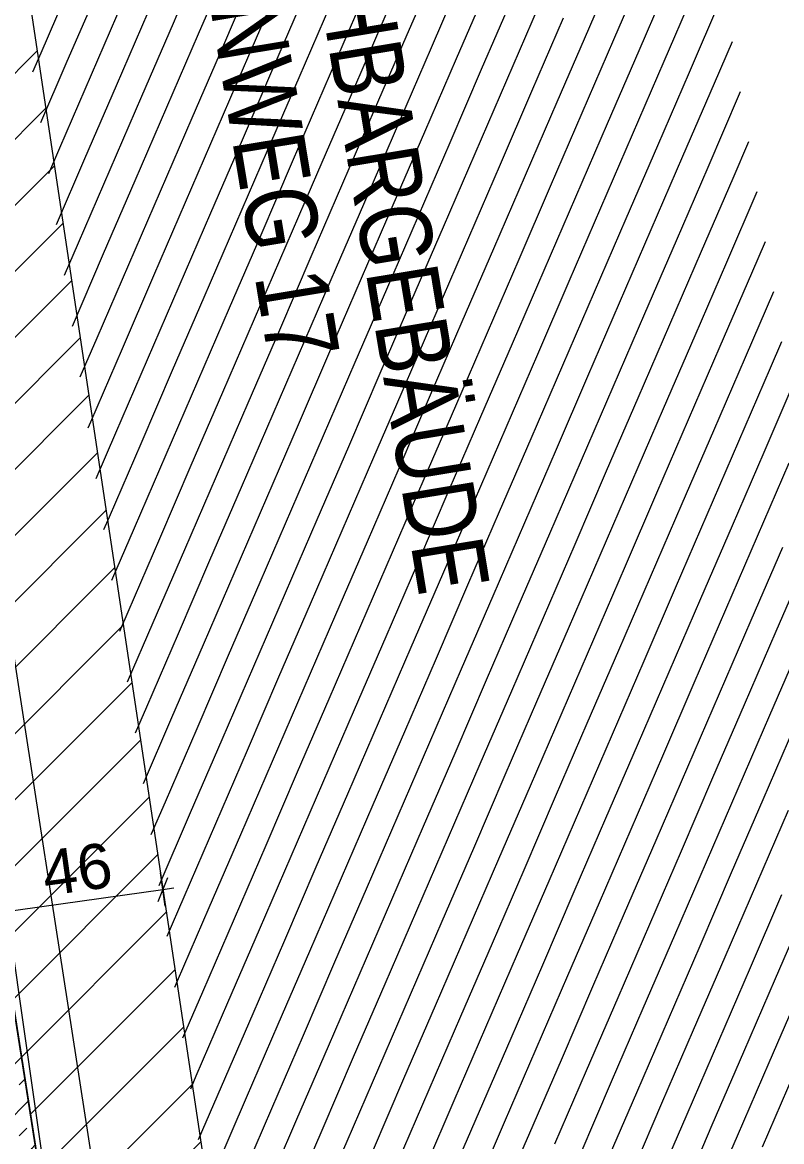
# Model space of a CAD drawing. Header units: millimetres. Extents: x 11801750 to 12566104, y 354831409 to 356234587.
# Drawn here: x 12557091 to 12559206, y 356207515 to 356210631 of the extents above; entities that cross this region are included whole.
import ezdxf
from ezdxf.enums import TextEntityAlignment as Align

# ---------------------------------------------------------------- set-up
doc = ezdxf.new("R2010")
doc.units = ezdxf.units.MM
doc.header["$MEASUREMENT"] = 0
doc.linetypes.add('Dot & Dashed', pattern=[6702.78, 3527.78, -1763.89, 0, -1411.11])
for name, color, linetype in [('New_010 Aussenwände', 7, 'Continuous'), ('New_015 Innenwände', 7, 'Continuous'), ('New_035 Decken', 7, 'Continuous'), ('New_110 Bemassungen Ausführung', 7, 'Continuous'), ('New_290 Raster _ Achsen', 7, 'Continuous')]:
    doc.layers.add(name, color=color, linetype=linetype)
for name, color, linetype, lineweight in [('New_010 Aussenwände_Pen_No__1', 7, 'Continuous', 13), ('New_010 Aussenwände_Pen_No__96', 8, 'Continuous', 13), ('New_015 Innenwände_Pen_No__1', 7, 'Continuous', 13), ('New_035 Decken_Pen_No__18', 255, 'Continuous', 13), ('New_110 Bemassungen Ausführung_Pen_No__1', 7, 'Continuous', 13), ('New_255 Plangrafiken_Pen_No__1', 7, 'Continuous', 13), ('New_255 Plangrafiken_Pen_No__39', 8, 'Continuous', 13), ('New_290 Raster _ Achsen_Pen_No__108', 7, 'Continuous', 13)]:
    doc.layers.add(name, color=color, linetype=linetype, lineweight=lineweight)
doc.styles.add('GENERATED_STYLE_1', font='arial.ttf')
doc.styles.add('GENERATED_STYLE_2', font='arial.ttf', dxfattribs={"width": 0.8})
doc.dimstyles.new('GENERATED_STYLE__1', dxfattribs={"dimtxt": 125, "dimasz": 47.5, "dimexe": 0.18, "dimexo": 2, "dimgap": 0, "dimtad": 1, "dimlfac": 0.001, "dimzin": 0, "dimdsep": 46, "dimtxsty": 'GENERATED_STYLE_1', "dimblk": 'ARROWHEAD_2', "dimblk1": 'ARROWHEAD_2', "dimblk2": 'ARROWHEAD_2', "dimcen": 0.09, "dimclrd": 7, "dimclre": 7, "dimclrt": 7, "dimadec": 0, "dimazin": 0, "dimtfac": 1, "dimtdec": 4, "dimtmove": 0, "dimatfit": 3, "dimfxl": 1, "dimtolj": 1, "dimtzin": 0, "dimarcsym": 0})

# ---------------------------------------------------------------- blocks, each defined once
blk = doc.blocks.new('*X19', base_point=(12240439.2, 356160438.4))
at = {"layer": 'New_255 Plangrafiken_Pen_No__39', "color": 8, "linetype": 'Continuous', "lineweight": 13}
for p, q in [((12557598.6, 356210832.7), (12557510.5, 356210628.7)), ((12557598.6, 356210832.7), (12557510.5, 356210628.7)), ((12558177.1, 356210824.7), (12558089, 356210620.8)), ((12558177.1, 356210824.7), (12558089, 356210620.8)), ((12557668.7, 356210802.4), (12557580.6, 356210598.5)), ((12557668.7, 356210802.4), (12557580.6, 356210598.5)), ((12558247.2, 356210794.5), (12558159.1, 356210590.6)), ((12558247.2, 356210794.5), (12558159.1, 356210590.6)), ((12558755.6, 356210816.8), (12558667.5, 356210612.9)), ((12558755.6, 356210816.8), (12558667.5, 356210612.9)), ((12557738.7, 356210772.1), (12557650.7, 356210568.2)), ((12557738.7, 356210772.1), (12557650.7, 356210568.2)), ((12558317.2, 356210764.2), (12558229.1, 356210560.3)), ((12558317.2, 356210764.2), (12558229.1, 356210560.3)), ((12558825.6, 356210786.5), (12558737.5, 356210582.6)), ((12558825.6, 356210786.5), (12558737.5, 356210582.6)), ((12557230.3, 356210749.8), (12557142.2, 356210545.9)), ((12557230.3, 356210749.8), (12557142.2, 356210545.9)), ((12557808.8, 356210741.9), (12557720.7, 356210538)), ((12557808.8, 356210741.9), (12557720.7, 356210538)), ((12558387.3, 356210733.9), (12558299.2, 356210530)), ((12558387.3, 356210733.9), (12558299.2, 356210530)), ((12558895.7, 356210756.3), (12558807.6, 356210552.4)), ((12558895.7, 356210756.3), (12558807.6, 356210552.4)), ((12557300.4, 356210719.5), (12557212.3, 356210515.6)), ((12557300.4, 356210719.5), (12557212.3, 356210515.6)), ((12557878.9, 356210711.6), (12557790.8, 356210507.7)), ((12557878.9, 356210711.6), (12557790.8, 356210507.7)), ((12558457.3, 356210703.7), (12558369.2, 356210499.8)), ((12558457.3, 356210703.7), (12558369.2, 356210499.8)), ((12558965.7, 356210726), (12558877.6, 356210522.1)), ((12558965.7, 356210726), (12558877.6, 356210522.1)), ((12559035.8, 356210695.8), (12558947.7, 356210491.8)), ((12559035.8, 356210695.8), (12558947.7, 356210491.8)), ((12557370.4, 356210689.3), (12557282.4, 356210485.4)), ((12557370.4, 356210689.3), (12557282.4, 356210485.4)), ((12557948.9, 356210681.3), (12557860.8, 356210477.4)), ((12557948.9, 356210681.3), (12557860.8, 356210477.4)), ((12558527.4, 356210673.4), (12558439.3, 356210469.5)), ((12558527.4, 356210673.4), (12558439.3, 356210469.5)), ((12557440.5, 356210659), (12557352.4, 356210455.1)), ((12557440.5, 356210659), (12557352.4, 356210455.1)), ((12558019, 356210651.1), (12557930.9, 356210447.2)), ((12558019, 356210651.1), (12557930.9, 356210447.2)), ((12558597.4, 356210643.2), (12558509.3, 356210439.2)), ((12558597.4, 356210643.2), (12558509.3, 356210439.2)), ((12557510.5, 356210628.7), (12557422.5, 356210424.8)), ((12557510.5, 356210628.7), (12557422.5, 356210424.8)), ((12558089, 356210620.8), (12558000.9, 356210416.9)), ((12558089, 356210620.8), (12558000.9, 356210416.9)), ((12558667.5, 356210612.9), (12558579.4, 356210409)), ((12558667.5, 356210612.9), (12558579.4, 356210409)), ((12557580.6, 356210598.5), (12557492.5, 356210394.6)), ((12557580.6, 356210598.5), (12557492.5, 356210394.6)), ((12558159.1, 356210590.6), (12558071, 356210386.6)), ((12558159.1, 356210590.6), (12558071, 356210386.6)), ((12558737.5, 356210582.6), (12558649.5, 356210378.7)), ((12558737.5, 356210582.6), (12558649.5, 356210378.7)), ((12559067.6, 356210576.9), (12559017.8, 356210461.6)), ((12559067.6, 356210576.9), (12559017.8, 356210461.6)), ((12557142.2, 356210545.9), (12557119.3, 356210492.9)), ((12557142.2, 356210545.9), (12557119.3, 356210492.9)), ((12557650.7, 356210568.2), (12557562.6, 356210364.3)), ((12557650.7, 356210568.2), (12557562.6, 356210364.3)), ((12558229.1, 356210560.3), (12558141, 356210356.4)), ((12558229.1, 356210560.3), (12558141, 356210356.4)), ((12558807.6, 356210552.4), (12558719.5, 356210348.5)), ((12558807.6, 356210552.4), (12558719.5, 356210348.5)), ((12557212.3, 356210515.6), (12557141.3, 356210351.3)), ((12557212.3, 356210515.6), (12557141.3, 356210351.3)), ((12557720.7, 356210538), (12557632.6, 356210334)), ((12557720.7, 356210538), (12557632.6, 356210334)), ((12558299.2, 356210530), (12558211.1, 356210326.1)), ((12558299.2, 356210530), (12558211.1, 356210326.1)), ((12558877.6, 356210522.1), (12558789.6, 356210318.2)), ((12558877.6, 356210522.1), (12558789.6, 356210318.2)), ((12557282.4, 356210485.4), (12557194.3, 356210281.4)), ((12557282.4, 356210485.4), (12557194.3, 356210281.4)), ((12557790.8, 356210507.7), (12557702.7, 356210303.8)), ((12557790.8, 356210507.7), (12557702.7, 356210303.8)), ((12558369.2, 356210499.8), (12558281.1, 356210295.9)), ((12558369.2, 356210499.8), (12558281.1, 356210295.9)), ((12558947.7, 356210491.8), (12558859.6, 356210287.9)), ((12558947.7, 356210491.8), (12558859.6, 356210287.9)), ((12557352.4, 356210455.1), (12557264.3, 356210251.2)), ((12557352.4, 356210455.1), (12557264.3, 356210251.2)), ((12557860.8, 356210477.4), (12557772.7, 356210273.5)), ((12557860.8, 356210477.4), (12557772.7, 356210273.5)), ((12557930.9, 356210447.2), (12557842.8, 356210243.3)), ((12557930.9, 356210447.2), (12557842.8, 356210243.3)), ((12558439.3, 356210469.5), (12558351.2, 356210265.6)), ((12558439.3, 356210469.5), (12558351.2, 356210265.6)), ((12559017.8, 356210461.6), (12558929.7, 356210257.7)), ((12559017.8, 356210461.6), (12558929.7, 356210257.7)), ((12557422.5, 356210424.8), (12557334.4, 356210220.9)), ((12557422.5, 356210424.8), (12557334.4, 356210220.9)), ((12558000.9, 356210416.9), (12557912.8, 356210213)), ((12558000.9, 356210416.9), (12557912.8, 356210213)), ((12558509.3, 356210439.2), (12558421.3, 356210235.3)), ((12558509.3, 356210439.2), (12558421.3, 356210235.3)), ((12559087.8, 356210431.3), (12558999.7, 356210227.4)), ((12559087.8, 356210431.3), (12558999.7, 356210227.4)), ((12559090.6, 356210437.7), (12559087.8, 356210431.3)), ((12559090.6, 356210437.7), (12559087.8, 356210431.3)), ((12557492.5, 356210394.6), (12557404.4, 356210190.7)), ((12557492.5, 356210394.6), (12557404.4, 356210190.7)), ((12558071, 356210386.6), (12557982.9, 356210182.7)), ((12558071, 356210386.6), (12557982.9, 356210182.7)), ((12558579.4, 356210409), (12558491.3, 356210205.1)), ((12558579.4, 356210409), (12558491.3, 356210205.1)), ((12557562.6, 356210364.3), (12557474.5, 356210160.4)), ((12557562.6, 356210364.3), (12557474.5, 356210160.4)), ((12558141, 356210356.4), (12558053, 356210152.5)), ((12558141, 356210356.4), (12558053, 356210152.5)), ((12558649.5, 356210378.7), (12558561.4, 356210174.8)), ((12558649.5, 356210378.7), (12558561.4, 356210174.8)), ((12557632.6, 356210334), (12557544.5, 356210130.1)), ((12557632.6, 356210334), (12557544.5, 356210130.1)), ((12558211.1, 356210326.1), (12558123, 356210122.2)), ((12558211.1, 356210326.1), (12558123, 356210122.2)), ((12558719.5, 356210348.5), (12558631.4, 356210144.5)), ((12558719.5, 356210348.5), (12558631.4, 356210144.5)), ((12557702.7, 356210303.8), (12557614.6, 356210099.9)), ((12557702.7, 356210303.8), (12557614.6, 356210099.9)), ((12558281.1, 356210295.9), (12558193.1, 356210091.9)), ((12558281.1, 356210295.9), (12558193.1, 356210091.9)), ((12558789.6, 356210318.2), (12558701.5, 356210114.3)), ((12558789.6, 356210318.2), (12558701.5, 356210114.3)), ((12559113.6, 356210298.5), (12559069.8, 356210197.1)), ((12559113.6, 356210298.5), (12559069.8, 356210197.1)), ((12557194.3, 356210281.4), (12557163.3, 356210209.7)), ((12557194.3, 356210281.4), (12557163.3, 356210209.7)), ((12557772.7, 356210273.5), (12557684.6, 356210069.6)), ((12557772.7, 356210273.5), (12557684.6, 356210069.6)), ((12558351.2, 356210265.6), (12558263.1, 356210061.7)), ((12558351.2, 356210265.6), (12558263.1, 356210061.7)), ((12558859.6, 356210287.9), (12558771.5, 356210084)), ((12558859.6, 356210287.9), (12558771.5, 356210084)), ((12557264.3, 356210251.2), (12557185.3, 356210068.2)), ((12557264.3, 356210251.2), (12557185.3, 356210068.2)), ((12557842.8, 356210243.3), (12557754.7, 356210039.3)), ((12557842.8, 356210243.3), (12557754.7, 356210039.3)), ((12558421.3, 356210235.3), (12558333.2, 356210031.4)), ((12558421.3, 356210235.3), (12558333.2, 356210031.4)), ((12558929.7, 356210257.7), (12558841.6, 356210053.8)), ((12558929.7, 356210257.7), (12558841.6, 356210053.8)), ((12557334.4, 356210220.9), (12557246.3, 356210017)), ((12557334.4, 356210220.9), (12557246.3, 356210017)), ((12557912.8, 356210213), (12557824.8, 356210009.1)), ((12557912.8, 356210213), (12557824.8, 356210009.1)), ((12558491.3, 356210205.1), (12558403.2, 356210001.2)), ((12558491.3, 356210205.1), (12558403.2, 356210001.2)), ((12558999.7, 356210227.4), (12558911.6, 356210023.5)), ((12558999.7, 356210227.4), (12558911.6, 356210023.5)), ((12559069.8, 356210197.1), (12558981.7, 356209993.2)), ((12559069.8, 356210197.1), (12558981.7, 356209993.2)), ((12557404.4, 356210190.7), (12557316.3, 356209986.7)), ((12557404.4, 356210190.7), (12557316.3, 356209986.7)), ((12557982.9, 356210182.7), (12557894.8, 356209978.8)), ((12557982.9, 356210182.7), (12557894.8, 356209978.8)), ((12558561.4, 356210174.8), (12558473.3, 356209970.9)), ((12558561.4, 356210174.8), (12558473.3, 356209970.9)), ((12557474.5, 356210160.4), (12557386.4, 356209956.5)), ((12557474.5, 356210160.4), (12557386.4, 356209956.5)), ((12558053, 356210152.5), (12557964.9, 356209948.6)), ((12558053, 356210152.5), (12557964.9, 356209948.6)), ((12558631.4, 356210144.5), (12558543.3, 356209940.6)), ((12558631.4, 356210144.5), (12558543.3, 356209940.6)), ((12559136.6, 356210159.3), (12559051.7, 356209963)), ((12559136.6, 356210159.3), (12559051.7, 356209963)), ((12557544.5, 356210130.1), (12557456.5, 356209926.2)), ((12557544.5, 356210130.1), (12557456.5, 356209926.2)), ((12558123, 356210122.2), (12558034.9, 356209918.3)), ((12558123, 356210122.2), (12558034.9, 356209918.3)), ((12558701.5, 356210114.3), (12558613.4, 356209910.4)), ((12558701.5, 356210114.3), (12558613.4, 356209910.4)), ((12557614.6, 356210099.9), (12557526.5, 356209896)), ((12557614.6, 356210099.9), (12557526.5, 356209896)), ((12558193.1, 356210091.9), (12558105, 356209888)), ((12558193.1, 356210091.9), (12558105, 356209888)), ((12558771.5, 356210084), (12558683.4, 356209880.1)), ((12558771.5, 356210084), (12558683.4, 356209880.1)), ((12557684.6, 356210069.6), (12557596.6, 356209865.7)), ((12557684.6, 356210069.6), (12557596.6, 356209865.7)), ((12558263.1, 356210061.7), (12558175, 356209857.8)), ((12558263.1, 356210061.7), (12558175, 356209857.8)), ((12558841.6, 356210053.8), (12558753.5, 356209849.8)), ((12558841.6, 356210053.8), (12558753.5, 356209849.8)), ((12557246.3, 356210017), (12557207.2, 356209926.6)), ((12557246.3, 356210017), (12557207.2, 356209926.6)), ((12557754.7, 356210039.3), (12557666.6, 356209835.4)), ((12557754.7, 356210039.3), (12557666.6, 356209835.4)), ((12558333.2, 356210031.4), (12558245.1, 356209827.5)), ((12558333.2, 356210031.4), (12558245.1, 356209827.5)), ((12558911.6, 356210023.5), (12558823.6, 356209819.6)), ((12558911.6, 356210023.5), (12558823.6, 356209819.6)), ((12559159.6, 356210020.1), (12559121.8, 356209932.7)), ((12559159.6, 356210020.1), (12559121.8, 356209932.7)), ((12557316.3, 356209986.7), (12557229.2, 356209785)), ((12557316.3, 356209986.7), (12557229.2, 356209785)), ((12557824.8, 356210009.1), (12557736.7, 356209805.2)), ((12557824.8, 356210009.1), (12557736.7, 356209805.2)), ((12558403.2, 356210001.2), (12558315.1, 356209797.3)), ((12558403.2, 356210001.2), (12558315.1, 356209797.3)), ((12558981.7, 356209993.2), (12558893.6, 356209789.3)), ((12558981.7, 356209993.2), (12558893.6, 356209789.3)), ((12557386.4, 356209956.5), (12557298.3, 356209752.6)), ((12557386.4, 356209956.5), (12557298.3, 356209752.6)), ((12557894.8, 356209978.8), (12557806.7, 356209774.9)), ((12557894.8, 356209978.8), (12557806.7, 356209774.9)), ((12557964.9, 356209948.6), (12557876.8, 356209744.7)), ((12557964.9, 356209948.6), (12557876.8, 356209744.7)), ((12558473.3, 356209970.9), (12558385.2, 356209767)), ((12558473.3, 356209970.9), (12558385.2, 356209767)), ((12559051.7, 356209963), (12558963.7, 356209759.1)), ((12559051.7, 356209963), (12558963.7, 356209759.1)), ((12557456.5, 356209926.2), (12557368.4, 356209722.3)), ((12557456.5, 356209926.2), (12557368.4, 356209722.3)), ((12558034.9, 356209918.3), (12557946.8, 356209714.4)), ((12558034.9, 356209918.3), (12557946.8, 356209714.4)), ((12558543.3, 356209940.6), (12558455.2, 356209736.7)), ((12558543.3, 356209940.6), (12558455.2, 356209736.7)), ((12559121.8, 356209932.7), (12559033.7, 356209728.8)), ((12559121.8, 356209932.7), (12559033.7, 356209728.8)), ((12557526.5, 356209896), (12557438.4, 356209692.1)), ((12557526.5, 356209896), (12557438.4, 356209692.1)), ((12558105, 356209888), (12558016.9, 356209684.1)), ((12558105, 356209888), (12558016.9, 356209684.1)), ((12558613.4, 356209910.4), (12558525.3, 356209706.5)), ((12558613.4, 356209910.4), (12558525.3, 356209706.5)), ((12557596.6, 356209865.7), (12557508.5, 356209661.8)), ((12557596.6, 356209865.7), (12557508.5, 356209661.8)), ((12558175, 356209857.8), (12558086.9, 356209653.9)), ((12558175, 356209857.8), (12558086.9, 356209653.9)), ((12558683.4, 356209880.1), (12558595.4, 356209676.2)), ((12558683.4, 356209880.1), (12558595.4, 356209676.2)), ((12559182.6, 356209880.9), (12559103.8, 356209698.5)), ((12559182.6, 356209880.9), (12559103.8, 356209698.5)), ((12557666.6, 356209835.4), (12557578.5, 356209631.5)), ((12557666.6, 356209835.4), (12557578.5, 356209631.5)), ((12558245.1, 356209827.5), (12558157, 356209623.6)), ((12558245.1, 356209827.5), (12558157, 356209623.6)), ((12558753.5, 356209849.8), (12558665.4, 356209645.9)), ((12558753.5, 356209849.8), (12558665.4, 356209645.9)), ((12557736.7, 356209805.2), (12557648.6, 356209601.3)), ((12557736.7, 356209805.2), (12557648.6, 356209601.3)), ((12558315.1, 356209797.3), (12558227.1, 356209593.3)), ((12558315.1, 356209797.3), (12558227.1, 356209593.3)), ((12558823.6, 356209819.6), (12558735.5, 356209615.7)), ((12558823.6, 356209819.6), (12558735.5, 356209615.7)), ((12557806.7, 356209774.9), (12557718.6, 356209571)), ((12557806.7, 356209774.9), (12557718.6, 356209571)), ((12558385.2, 356209767), (12558297.1, 356209563.1)), ((12558385.2, 356209767), (12558297.1, 356209563.1)), ((12558893.6, 356209789.3), (12558805.5, 356209585.4)), ((12558893.6, 356209789.3), (12558805.5, 356209585.4)), ((12557298.3, 356209752.6), (12557251.2, 356209643.5)), ((12557298.3, 356209752.6), (12557251.2, 356209643.5)), ((12557876.8, 356209744.7), (12557788.7, 356209540.7)), ((12557876.8, 356209744.7), (12557788.7, 356209540.7)), ((12558455.2, 356209736.7), (12558367.2, 356209532.8)), ((12558455.2, 356209736.7), (12558367.2, 356209532.8)), ((12558963.7, 356209759.1), (12558875.6, 356209555.2)), ((12558963.7, 356209759.1), (12558875.6, 356209555.2)), ((12559205.5, 356209741.7), (12559173.8, 356209668.3)), ((12559205.5, 356209741.7), (12559173.8, 356209668.3)), ((12557368.4, 356209722.3), (12557280.3, 356209518.4)), ((12557368.4, 356209722.3), (12557280.3, 356209518.4)), ((12557946.8, 356209714.4), (12557858.7, 356209510.5)), ((12557946.8, 356209714.4), (12557858.7, 356209510.5)), ((12558525.3, 356209706.5), (12558437.2, 356209502.6)), ((12558525.3, 356209706.5), (12558437.2, 356209502.6)), ((12559033.7, 356209728.8), (12558945.6, 356209524.9)), ((12559033.7, 356209728.8), (12558945.6, 356209524.9)), ((12559103.8, 356209698.5), (12559015.7, 356209494.6)), ((12559103.8, 356209698.5), (12559015.7, 356209494.6)), ((12557438.4, 356209692.1), (12557350.3, 356209488.1)), ((12557438.4, 356209692.1), (12557350.3, 356209488.1)), ((12558016.9, 356209684.1), (12557928.8, 356209480.2)), ((12558016.9, 356209684.1), (12557928.8, 356209480.2)), ((12558595.4, 356209676.2), (12558507.3, 356209472.3)), ((12558595.4, 356209676.2), (12558507.3, 356209472.3)), ((12559173.8, 356209668.3), (12559085.7, 356209464.4)), ((12559173.8, 356209668.3), (12559085.7, 356209464.4)), ((12557508.5, 356209661.8), (12557420.4, 356209457.9)), ((12557508.5, 356209661.8), (12557420.4, 356209457.9)), ((12558086.9, 356209653.9), (12557998.9, 356209450)), ((12558086.9, 356209653.9), (12557998.9, 356209450)), ((12558665.4, 356209645.9), (12558577.3, 356209442)), ((12558665.4, 356209645.9), (12558577.3, 356209442)), ((12557578.5, 356209631.5), (12557490.4, 356209427.6)), ((12557578.5, 356209631.5), (12557490.4, 356209427.6)), ((12558157, 356209623.6), (12558068.9, 356209419.7)), ((12558157, 356209623.6), (12558068.9, 356209419.7)), ((12558735.5, 356209615.7), (12558647.4, 356209411.8)), ((12558735.5, 356209615.7), (12558647.4, 356209411.8)), ((12557648.6, 356209601.3), (12557560.5, 356209397.4)), ((12557648.6, 356209601.3), (12557560.5, 356209397.4)), ((12558227.1, 356209593.3), (12558139, 356209389.4)), ((12558227.1, 356209593.3), (12558139, 356209389.4)), ((12558805.5, 356209585.4), (12558717.4, 356209381.5)), ((12558805.5, 356209585.4), (12558717.4, 356209381.5)), ((12559228.5, 356209602.5), (12559155.8, 356209434.1)), ((12559228.5, 356209602.5), (12559155.8, 356209434.1)), ((12557718.6, 356209571), (12557630.6, 356209367.1)), ((12557718.6, 356209571), (12557630.6, 356209367.1)), ((12558297.1, 356209563.1), (12558209, 356209359.2)), ((12558297.1, 356209563.1), (12558209, 356209359.2)), ((12558875.6, 356209555.2), (12558787.5, 356209351.2)), ((12558875.6, 356209555.2), (12558787.5, 356209351.2)), ((12557280.3, 356209518.4), (12557273.2, 356209501.9)), ((12557280.3, 356209518.4), (12557273.2, 356209501.9)), ((12557788.7, 356209540.7), (12557700.6, 356209336.8)), ((12557788.7, 356209540.7), (12557700.6, 356209336.8)), ((12558367.2, 356209532.8), (12558279.1, 356209328.9)), ((12558367.2, 356209532.8), (12558279.1, 356209328.9)), ((12558945.6, 356209524.9), (12558857.5, 356209321)), ((12558945.6, 356209524.9), (12558857.5, 356209321)), ((12557350.3, 356209488.1), (12557295.1, 356209360.3)), ((12557350.3, 356209488.1), (12557295.1, 356209360.3)), ((12557858.7, 356209510.5), (12557770.7, 356209306.6)), ((12557858.7, 356209510.5), (12557770.7, 356209306.6)), ((12558437.2, 356209502.6), (12558349.1, 356209298.6)), ((12558437.2, 356209502.6), (12558349.1, 356209298.6)), ((12559015.7, 356209494.6), (12558927.6, 356209290.7)), ((12559015.7, 356209494.6), (12558927.6, 356209290.7)), ((12557420.4, 356209457.9), (12557332.3, 356209254)), ((12557420.4, 356209457.9), (12557332.3, 356209254)), ((12557928.8, 356209480.2), (12557840.7, 356209276.3)), ((12557928.8, 356209480.2), (12557840.7, 356209276.3)), ((12557998.9, 356209450), (12557910.8, 356209246)), ((12557998.9, 356209450), (12557910.8, 356209246)), ((12558507.3, 356209472.3), (12558419.2, 356209268.4)), ((12558507.3, 356209472.3), (12558419.2, 356209268.4)), ((12559085.7, 356209464.4), (12558997.7, 356209260.5)), ((12559085.7, 356209464.4), (12558997.7, 356209260.5)), ((12557490.4, 356209427.6), (12557402.4, 356209223.7)), ((12557490.4, 356209427.6), (12557402.4, 356209223.7)), ((12558068.9, 356209419.7), (12557980.8, 356209215.8)), ((12558068.9, 356209419.7), (12557980.8, 356209215.8)), ((12558577.3, 356209442), (12558489.2, 356209238.1)), ((12558577.3, 356209442), (12558489.2, 356209238.1)), ((12559155.8, 356209434.1), (12559067.7, 356209230.2)), ((12559155.8, 356209434.1), (12559067.7, 356209230.2)), ((12557560.5, 356209397.4), (12557472.4, 356209193.4)), ((12557560.5, 356209397.4), (12557472.4, 356209193.4)), ((12558139, 356209389.4), (12558050.9, 356209185.5)), ((12558139, 356209389.4), (12558050.9, 356209185.5)), ((12558647.4, 356209411.8), (12558559.3, 356209207.9)), ((12558647.4, 356209411.8), (12558559.3, 356209207.9)), ((12559225.8, 356209403.8), (12559137.8, 356209199.9)), ((12559225.8, 356209403.8), (12559137.8, 356209199.9)), ((12557630.6, 356209367.1), (12557542.5, 356209163.2)), ((12557630.6, 356209367.1), (12557542.5, 356209163.2)), ((12558209, 356209359.2), (12558120.9, 356209155.3)), ((12558209, 356209359.2), (12558120.9, 356209155.3)), ((12558717.4, 356209381.5), (12558629.3, 356209177.6)), ((12558717.4, 356209381.5), (12558629.3, 356209177.6)), ((12557700.6, 356209336.8), (12557612.5, 356209132.9)), ((12557700.6, 356209336.8), (12557612.5, 356209132.9)), ((12558279.1, 356209328.9), (12558191, 356209125)), ((12558279.1, 356209328.9), (12558191, 356209125)), ((12558787.5, 356209351.2), (12558699.4, 356209147.3)), ((12558787.5, 356209351.2), (12558699.4, 356209147.3)), ((12557770.7, 356209306.6), (12557682.6, 356209102.7)), ((12557770.7, 356209306.6), (12557682.6, 356209102.7)), ((12558349.1, 356209298.6), (12558261, 356209094.7)), ((12558349.1, 356209298.6), (12558261, 356209094.7)), ((12558857.5, 356209321), (12558769.5, 356209117.1)), ((12558857.5, 356209321), (12558769.5, 356209117.1)), ((12557840.7, 356209276.3), (12557752.6, 356209072.4)), ((12557840.7, 356209276.3), (12557752.6, 356209072.4)), ((12558419.2, 356209268.4), (12558331.1, 356209064.5)), ((12558419.2, 356209268.4), (12558331.1, 356209064.5)), ((12558927.6, 356209290.7), (12558839.5, 356209086.8)), ((12558927.6, 356209290.7), (12558839.5, 356209086.8)), ((12557332.3, 356209254), (12557317.1, 356209218.8)), ((12557332.3, 356209254), (12557317.1, 356209218.8)), ((12557910.8, 356209246), (12557822.7, 356209042.1)), ((12557910.8, 356209246), (12557822.7, 356209042.1)), ((12558489.2, 356209238.1), (12558401.2, 356209034.2)), ((12558489.2, 356209238.1), (12558401.2, 356209034.2)), ((12558997.7, 356209260.5), (12558909.6, 356209056.5)), ((12558997.7, 356209260.5), (12558909.6, 356209056.5)), ((12557402.4, 356209223.7), (12557339.1, 356209077.2)), ((12557402.4, 356209223.7), (12557339.1, 356209077.2)), ((12557980.8, 356209215.8), (12557892.7, 356209011.9)), ((12557980.8, 356209215.8), (12557892.7, 356209011.9)), ((12558559.3, 356209207.9), (12558471.2, 356209003.9)), ((12558559.3, 356209207.9), (12558471.2, 356209003.9)), ((12559067.7, 356209230.2), (12558979.6, 356209026.3)), ((12559067.7, 356209230.2), (12558979.6, 356209026.3)), ((12557472.4, 356209193.4), (12557384.3, 356208989.5)), ((12557472.4, 356209193.4), (12557384.3, 356208989.5)), ((12558050.9, 356209185.5), (12557962.8, 356208981.6)), ((12558050.9, 356209185.5), (12557962.8, 356208981.6)), ((12558629.3, 356209177.6), (12558541.3, 356208973.7)), ((12558629.3, 356209177.6), (12558541.3, 356208973.7)), ((12559137.8, 356209199.9), (12559049.7, 356208996)), ((12559137.8, 356209199.9), (12559049.7, 356208996)), ((12559207.8, 356209169.7), (12559119.7, 356208965.8)), ((12559207.8, 356209169.7), (12559119.7, 356208965.8)), ((12557542.5, 356209163.2), (12557454.4, 356208959.3)), ((12557542.5, 356209163.2), (12557454.4, 356208959.3)), ((12558120.9, 356209155.3), (12558032.8, 356208951.3)), ((12558120.9, 356209155.3), (12558032.8, 356208951.3)), ((12558699.4, 356209147.3), (12558611.3, 356208943.4)), ((12558699.4, 356209147.3), (12558611.3, 356208943.4)), ((12559277.9, 356209139.4), (12559189.8, 356208935.5)), ((12559277.9, 356209139.4), (12559189.8, 356208935.5)), ((12557612.5, 356209132.9), (12557524.4, 356208929)), ((12557612.5, 356209132.9), (12557524.4, 356208929)), ((12558191, 356209125), (12558102.9, 356208921.1)), ((12558191, 356209125), (12558102.9, 356208921.1)), ((12558769.5, 356209117.1), (12558681.4, 356208913.2)), ((12558769.5, 356209117.1), (12558681.4, 356208913.2)), ((12557682.6, 356209102.7), (12557594.5, 356208898.7)), ((12557682.6, 356209102.7), (12557594.5, 356208898.7)), ((12558261, 356209094.7), (12558173, 356208890.8)), ((12558261, 356209094.7), (12558173, 356208890.8)), ((12558839.5, 356209086.8), (12558751.4, 356208882.9)), ((12558839.5, 356209086.8), (12558751.4, 356208882.9)), ((12557752.6, 356209072.4), (12557664.5, 356208868.5)), ((12557752.6, 356209072.4), (12557664.5, 356208868.5)), ((12558331.1, 356209064.5), (12558243, 356208860.6)), ((12558331.1, 356209064.5), (12558243, 356208860.6)), ((12558909.6, 356209056.5), (12558821.5, 356208852.6)), ((12558909.6, 356209056.5), (12558821.5, 356208852.6)), ((12557822.7, 356209042.1), (12557734.6, 356208838.2)), ((12557822.7, 356209042.1), (12557734.6, 356208838.2)), ((12558401.2, 356209034.2), (12558313.1, 356208830.3)), ((12558401.2, 356209034.2), (12558313.1, 356208830.3)), ((12558979.6, 356209026.3), (12558891.5, 356208822.4)), ((12558979.6, 356209026.3), (12558891.5, 356208822.4)), ((12557384.3, 356208989.5), (12557361, 356208935.6)), ((12557384.3, 356208989.5), (12557361, 356208935.6)), ((12557892.7, 356209011.9), (12557804.7, 356208808)), ((12557892.7, 356209011.9), (12557804.7, 356208808)), ((12558471.2, 356209003.9), (12558383.1, 356208800)), ((12558471.2, 356209003.9), (12558383.1, 356208800)), ((12559049.7, 356208996), (12558961.6, 356208792.1)), ((12559049.7, 356208996), (12558961.6, 356208792.1)), ((12557454.4, 356208959.3), (12557383, 356208794.1)), ((12557454.4, 356208959.3), (12557383, 356208794.1)), ((12557962.8, 356208981.6), (12557874.7, 356208777.7)), ((12557962.8, 356208981.6), (12557874.7, 356208777.7)), ((12558032.8, 356208951.3), (12557944.8, 356208747.4)), ((12558032.8, 356208951.3), (12557944.8, 356208747.4)), ((12558541.3, 356208973.7), (12558453.2, 356208769.8)), ((12558541.3, 356208973.7), (12558453.2, 356208769.8)), ((12559119.7, 356208965.8), (12559031.6, 356208761.8)), ((12559119.7, 356208965.8), (12559031.6, 356208761.8)), ((12557524.4, 356208929), (12557436.3, 356208725.1)), ((12557524.4, 356208929), (12557436.3, 356208725.1)), ((12558102.9, 356208921.1), (12558014.8, 356208717.2)), ((12558102.9, 356208921.1), (12558014.8, 356208717.2)), ((12558611.3, 356208943.4), (12558523.2, 356208739.5)), ((12558611.3, 356208943.4), (12558523.2, 356208739.5)), ((12559189.8, 356208935.5), (12559101.7, 356208731.6)), ((12559189.8, 356208935.5), (12559101.7, 356208731.6)), ((12557594.5, 356208898.7), (12557506.4, 356208694.8)), ((12557594.5, 356208898.7), (12557506.4, 356208694.8)), ((12558173, 356208890.8), (12558084.9, 356208686.9)), ((12558173, 356208890.8), (12558084.9, 356208686.9)), ((12558681.4, 356208913.2), (12558593.3, 356208709.2)), ((12558681.4, 356208913.2), (12558593.3, 356208709.2)), ((12559259.8, 356208905.2), (12559171.7, 356208701.3)), ((12559259.8, 356208905.2), (12559171.7, 356208701.3)), ((12557664.5, 356208868.5), (12557576.5, 356208664.6)), ((12557664.5, 356208868.5), (12557576.5, 356208664.6)), ((12558243, 356208860.6), (12558154.9, 356208656.6)), ((12558243, 356208860.6), (12558154.9, 356208656.6)), ((12558751.4, 356208882.9), (12558663.3, 356208679)), ((12558751.4, 356208882.9), (12558663.3, 356208679)), ((12557734.6, 356208838.2), (12557646.5, 356208634.3)), ((12557734.6, 356208838.2), (12557646.5, 356208634.3)), ((12558313.1, 356208830.3), (12558225, 356208626.4)), ((12558313.1, 356208830.3), (12558225, 356208626.4)), ((12558821.5, 356208852.6), (12558733.4, 356208648.7)), ((12558821.5, 356208852.6), (12558733.4, 356208648.7)), ((12557804.7, 356208808), (12557716.6, 356208604)), ((12557804.7, 356208808), (12557716.6, 356208604)), ((12558383.1, 356208800), (12558295, 356208596.1)), ((12558383.1, 356208800), (12558295, 356208596.1)), ((12558891.5, 356208822.4), (12558803.4, 356208618.5)), ((12558891.5, 356208822.4), (12558803.4, 356208618.5)), ((12557874.7, 356208777.7), (12557786.6, 356208573.8)), ((12557874.7, 356208777.7), (12557786.6, 356208573.8)), ((12558453.2, 356208769.8), (12558365.1, 356208565.9)), ((12558453.2, 356208769.8), (12558365.1, 356208565.9)), ((12558961.6, 356208792.1), (12558873.5, 356208588.2)), ((12558961.6, 356208792.1), (12558873.5, 356208588.2)), ((12557944.8, 356208747.4), (12557856.7, 356208543.5)), ((12557944.8, 356208747.4), (12557856.7, 356208543.5)), ((12558523.2, 356208739.5), (12558435.1, 356208535.6)), ((12558523.2, 356208739.5), (12558435.1, 356208535.6)), ((12559031.6, 356208761.8), (12558943.6, 356208557.9)), ((12559031.6, 356208761.8), (12558943.6, 356208557.9)), ((12557436.3, 356208725.1), (12557405, 356208652.5)), ((12557436.3, 356208725.1), (12557405, 356208652.5)), ((12558014.8, 356208717.2), (12557926.7, 356208513.3)), ((12558014.8, 356208717.2), (12557926.7, 356208513.3)), ((12558593.3, 356208709.2), (12558505.2, 356208505.3)), ((12558593.3, 356208709.2), (12558505.2, 356208505.3)), ((12559101.7, 356208731.6), (12559013.6, 356208527.7)), ((12559101.7, 356208731.6), (12559013.6, 356208527.7)), ((12557506.4, 356208694.8), (12557427, 356208511)), ((12557506.4, 356208694.8), (12557427, 356208511)), ((12558084.9, 356208686.9), (12557996.8, 356208483)), ((12558084.9, 356208686.9), (12557996.8, 356208483)), ((12558663.3, 356208679), (12558575.3, 356208475.1)), ((12558663.3, 356208679), (12558575.3, 356208475.1)), ((12559171.7, 356208701.3), (12559083.7, 356208497.4)), ((12559171.7, 356208701.3), (12559083.7, 356208497.4)), ((12559241.8, 356208671.1), (12559153.7, 356208467.1)), ((12559241.8, 356208671.1), (12559153.7, 356208467.1)), ((12557576.5, 356208664.6), (12557488.4, 356208460.7)), ((12557576.5, 356208664.6), (12557488.4, 356208460.7)), ((12558154.9, 356208656.6), (12558066.8, 356208452.7)), ((12558154.9, 356208656.6), (12558066.8, 356208452.7)), ((12558733.4, 356208648.7), (12558645.3, 356208444.8)), ((12558733.4, 356208648.7), (12558645.3, 356208444.8)), ((12557646.5, 356208634.3), (12557558.4, 356208430.4)), ((12557646.5, 356208634.3), (12557558.4, 356208430.4)), ((12558225, 356208626.4), (12558136.9, 356208422.5)), ((12558225, 356208626.4), (12558136.9, 356208422.5)), ((12558803.4, 356208618.5), (12558715.4, 356208414.5)), ((12558803.4, 356208618.5), (12558715.4, 356208414.5)), ((12557716.6, 356208604), (12557628.5, 356208400.1)), ((12557716.6, 356208604), (12557628.5, 356208400.1)), ((12558295, 356208596.1), (12558206.9, 356208392.2)), ((12558295, 356208596.1), (12558206.9, 356208392.2)), ((12558873.5, 356208588.2), (12558785.4, 356208384.3)), ((12558873.5, 356208588.2), (12558785.4, 356208384.3)), ((12557786.6, 356208573.8), (12557698.5, 356208369.9)), ((12557786.6, 356208573.8), (12557698.5, 356208369.9)), ((12558365.1, 356208565.9), (12558277, 356208361.9)), ((12558365.1, 356208565.9), (12558277, 356208361.9)), ((12558943.6, 356208557.9), (12558855.5, 356208354)), ((12558943.6, 356208557.9), (12558855.5, 356208354)), ((12557856.7, 356208543.5), (12557768.6, 356208339.6)), ((12557856.7, 356208543.5), (12557768.6, 356208339.6)), ((12558435.1, 356208535.6), (12558347.1, 356208331.7)), ((12558435.1, 356208535.6), (12558347.1, 356208331.7)), ((12559013.6, 356208527.7), (12558925.5, 356208323.8)), ((12559013.6, 356208527.7), (12558925.5, 356208323.8)), ((12557926.7, 356208513.3), (12557838.6, 356208309.3)), ((12557926.7, 356208513.3), (12557838.6, 356208309.3)), ((12558505.2, 356208505.3), (12558417.1, 356208301.4)), ((12558505.2, 356208505.3), (12558417.1, 356208301.4)), ((12559083.7, 356208497.4), (12558995.6, 356208293.5)), ((12559083.7, 356208497.4), (12558995.6, 356208293.5)), ((12557488.4, 356208460.7), (12557448.9, 356208369.4)), ((12557488.4, 356208460.7), (12557448.9, 356208369.4)), ((12557996.8, 356208483), (12557908.7, 356208279.1)), ((12557996.8, 356208483), (12557908.7, 356208279.1)), ((12558066.8, 356208452.7), (12557978.8, 356208248.8)), ((12558066.8, 356208452.7), (12557978.8, 356208248.8)), ((12558575.3, 356208475.1), (12558487.2, 356208271.2)), ((12558575.3, 356208475.1), (12558487.2, 356208271.2)), ((12559153.7, 356208467.1), (12559065.6, 356208263.2)), ((12559153.7, 356208467.1), (12559065.6, 356208263.2)), ((12557558.4, 356208430.4), (12557470.9, 356208227.8)), ((12557558.4, 356208430.4), (12557470.9, 356208227.8)), ((12558136.9, 356208422.5), (12558048.8, 356208218.6)), ((12558136.9, 356208422.5), (12558048.8, 356208218.6)), ((12558645.3, 356208444.8), (12558557.2, 356208240.9)), ((12558645.3, 356208444.8), (12558557.2, 356208240.9)), ((12559223.8, 356208436.9), (12559135.7, 356208233)), ((12559223.8, 356208436.9), (12559135.7, 356208233)), ((12557628.5, 356208400.1), (12557540.4, 356208196.2)), ((12557628.5, 356208400.1), (12557540.4, 356208196.2)), ((12558206.9, 356208392.2), (12558118.9, 356208188.3)), ((12558206.9, 356208392.2), (12558118.9, 356208188.3)), ((12558715.4, 356208414.5), (12558627.3, 356208210.6)), ((12558715.4, 356208414.5), (12558627.3, 356208210.6)), ((12557698.5, 356208369.9), (12557610.4, 356208166)), ((12557698.5, 356208369.9), (12557610.4, 356208166)), ((12558277, 356208361.9), (12558188.9, 356208158)), ((12558277, 356208361.9), (12558188.9, 356208158)), ((12558785.4, 356208384.3), (12558697.3, 356208180.4)), ((12558785.4, 356208384.3), (12558697.3, 356208180.4)), ((12557768.6, 356208339.6), (12557680.5, 356208135.7)), ((12557768.6, 356208339.6), (12557680.5, 356208135.7)), ((12558347.1, 356208331.7), (12558259, 356208127.8)), ((12558347.1, 356208331.7), (12558259, 356208127.8)), ((12558855.5, 356208354), (12558767.4, 356208150.1)), ((12558855.5, 356208354), (12558767.4, 356208150.1)), ((12557838.6, 356208309.3), (12557750.6, 356208105.4)), ((12557838.6, 356208309.3), (12557750.6, 356208105.4)), ((12558417.1, 356208301.4), (12558329, 356208097.5)), ((12558417.1, 356208301.4), (12558329, 356208097.5)), ((12558925.5, 356208323.8), (12558837.4, 356208119.8)), ((12558925.5, 356208323.8), (12558837.4, 356208119.8)), ((12557908.7, 356208279.1), (12557820.6, 356208075.2)), ((12557908.7, 356208279.1), (12557820.6, 356208075.2)), ((12558487.2, 356208271.2), (12558399.1, 356208067.3)), ((12558487.2, 356208271.2), (12558399.1, 356208067.3)), ((12558995.6, 356208293.5), (12558907.5, 356208089.6)), ((12558995.6, 356208293.5), (12558907.5, 356208089.6)), ((12557978.8, 356208248.8), (12557890.7, 356208044.9)), ((12557978.8, 356208248.8), (12557890.7, 356208044.9)), ((12558557.2, 356208240.9), (12558469.1, 356208037)), ((12558557.2, 356208240.9), (12558469.1, 356208037)), ((12559065.6, 356208263.2), (12558977.5, 356208059.3)), ((12559065.6, 356208263.2), (12558977.5, 356208059.3)), ((12558048.8, 356208218.6), (12557960.7, 356208014.7)), ((12558048.8, 356208218.6), (12557960.7, 356208014.7)), ((12558627.3, 356208210.6), (12558539.2, 356208006.7)), ((12558627.3, 356208210.6), (12558539.2, 356208006.7)), ((12559135.7, 356208233), (12559047.6, 356208029.1)), ((12559135.7, 356208233), (12559047.6, 356208029.1)), ((12557540.4, 356208196.2), (12557492.9, 356208086.3)), ((12557540.4, 356208196.2), (12557492.9, 356208086.3)), ((12558118.9, 356208188.3), (12558030.8, 356207984.4)), ((12558118.9, 356208188.3), (12558030.8, 356207984.4)), ((12558697.3, 356208180.4), (12558609.2, 356207976.5)), ((12558697.3, 356208180.4), (12558609.2, 356207976.5)), ((12559205.7, 356208202.7), (12559117.7, 356207998.8)), ((12559205.7, 356208202.7), (12559117.7, 356207998.8)), ((12559275.8, 356208172.4), (12559187.7, 356207968.5)), ((12559275.8, 356208172.4), (12559187.7, 356207968.5)), ((12557610.4, 356208166), (12557522.4, 356207962.1)), ((12557610.4, 356208166), (12557522.4, 356207962.1)), ((12558188.9, 356208158), (12558100.8, 356207954.1)), ((12558188.9, 356208158), (12558100.8, 356207954.1)), ((12558767.4, 356208150.1), (12558679.3, 356207946.2)), ((12558767.4, 356208150.1), (12558679.3, 356207946.2)), ((12557680.5, 356208135.7), (12557592.4, 356207931.8)), ((12557680.5, 356208135.7), (12557592.4, 356207931.8)), ((12558259, 356208127.8), (12558170.9, 356207923.9)), ((12558259, 356208127.8), (12558170.9, 356207923.9)), ((12558837.4, 356208119.8), (12558749.4, 356207915.9)), ((12558837.4, 356208119.8), (12558749.4, 356207915.9)), ((12557750.6, 356208105.4), (12557662.5, 356207901.5)), ((12557750.6, 356208105.4), (12557662.5, 356207901.5)), ((12558329, 356208097.5), (12558240.9, 356207893.6)), ((12558329, 356208097.5), (12558240.9, 356207893.6)), ((12558907.5, 356208089.6), (12558819.4, 356207885.7)), ((12558907.5, 356208089.6), (12558819.4, 356207885.7)), ((12557820.6, 356208075.2), (12557732.5, 356207871.3)), ((12557820.6, 356208075.2), (12557732.5, 356207871.3)), ((12558399.1, 356208067.3), (12558311, 356207863.3)), ((12558399.1, 356208067.3), (12558311, 356207863.3)), ((12558977.5, 356208059.3), (12558889.5, 356207855.4)), ((12558977.5, 356208059.3), (12558889.5, 356207855.4)), ((12557890.7, 356208044.9), (12557802.6, 356207841)), ((12557890.7, 356208044.9), (12557802.6, 356207841)), ((12558469.1, 356208037), (12558381, 356207833.1)), ((12558469.1, 356208037), (12558381, 356207833.1)), ((12559047.6, 356208029.1), (12558959.5, 356207825.2)), ((12559047.6, 356208029.1), (12558959.5, 356207825.2)), ((12557960.7, 356208014.7), (12557872.6, 356207810.7)), ((12557960.7, 356208014.7), (12557872.6, 356207810.7)), ((12558539.2, 356208006.7), (12558451.1, 356207802.8)), ((12558539.2, 356208006.7), (12558451.1, 356207802.8)), ((12559117.7, 356207998.8), (12559029.6, 356207794.9)), ((12559117.7, 356207998.8), (12559029.6, 356207794.9)), ((12557522.4, 356207962.1), (12557514.9, 356207944.7)), ((12557522.4, 356207962.1), (12557514.9, 356207944.7)), ((12558030.8, 356207984.4), (12557942.7, 356207780.5)), ((12558030.8, 356207984.4), (12557942.7, 356207780.5)), ((12558100.8, 356207954.1), (12558012.7, 356207750.2)), ((12558100.8, 356207954.1), (12558012.7, 356207750.2)), ((12558609.2, 356207976.5), (12558521.2, 356207772.6)), ((12558609.2, 356207976.5), (12558521.2, 356207772.6)), ((12559187.7, 356207968.5), (12559099.6, 356207764.6)), ((12559187.7, 356207968.5), (12559099.6, 356207764.6)), ((12557592.4, 356207931.8), (12557536.8, 356207803.1)), ((12557592.4, 356207931.8), (12557536.8, 356207803.1)), ((12558170.9, 356207923.9), (12558082.8, 356207720)), ((12558170.9, 356207923.9), (12558082.8, 356207720)), ((12558679.3, 356207946.2), (12558591.2, 356207742.3)), ((12558679.3, 356207946.2), (12558591.2, 356207742.3)), ((12559257.8, 356207938.3), (12559169.7, 356207734.4)), ((12559257.8, 356207938.3), (12559169.7, 356207734.4)), ((12557662.5, 356207901.5), (12557574.4, 356207697.6)), ((12557662.5, 356207901.5), (12557574.4, 356207697.6)), ((12558240.9, 356207893.6), (12558152.9, 356207689.7)), ((12558240.9, 356207893.6), (12558152.9, 356207689.7)), ((12558749.4, 356207915.9), (12558661.3, 356207712)), ((12558749.4, 356207915.9), (12558661.3, 356207712)), ((12557732.5, 356207871.3), (12557644.4, 356207667.4)), ((12557732.5, 356207871.3), (12557644.4, 356207667.4)), ((12558311, 356207863.3), (12558222.9, 356207659.4)), ((12558311, 356207863.3), (12558222.9, 356207659.4)), ((12558819.4, 356207885.7), (12558731.3, 356207681.8)), ((12558819.4, 356207885.7), (12558731.3, 356207681.8)), ((12557802.6, 356207841), (12557714.5, 356207637.1)), ((12557802.6, 356207841), (12557714.5, 356207637.1)), ((12558381, 356207833.1), (12558293, 356207629.2)), ((12558381, 356207833.1), (12558293, 356207629.2)), ((12558889.5, 356207855.4), (12558801.4, 356207651.5)), ((12558889.5, 356207855.4), (12558801.4, 356207651.5)), ((12557872.6, 356207810.7), (12557784.5, 356207606.8)), ((12557872.6, 356207810.7), (12557784.5, 356207606.8)), ((12558451.1, 356207802.8), (12558363, 356207598.9)), ((12558451.1, 356207802.8), (12558363, 356207598.9)), ((12558959.5, 356207825.2), (12558871.4, 356207621.2)), ((12558959.5, 356207825.2), (12558871.4, 356207621.2)), ((12557942.7, 356207780.5), (12557854.6, 356207576.6)), ((12557942.7, 356207780.5), (12557854.6, 356207576.6)), ((12558521.2, 356207772.6), (12558433.1, 356207568.6)), ((12558521.2, 356207772.6), (12558433.1, 356207568.6)), ((12559029.6, 356207794.9), (12558941.5, 356207591)), ((12559029.6, 356207794.9), (12558941.5, 356207591)), ((12558012.7, 356207750.2), (12557924.7, 356207546.3)), ((12558012.7, 356207750.2), (12557924.7, 356207546.3)), ((12558591.2, 356207742.3), (12558503.1, 356207538.4)), ((12558591.2, 356207742.3), (12558503.1, 356207538.4)), ((12559099.6, 356207764.6), (12559011.5, 356207560.7)), ((12559099.6, 356207764.6), (12559011.5, 356207560.7)), ((12558082.8, 356207720), (12557994.7, 356207516)), ((12558082.8, 356207720), (12557994.7, 356207516)), ((12558661.3, 356207712), (12558573.2, 356207508.1)), ((12558661.3, 356207712), (12558573.2, 356207508.1)), ((12559169.7, 356207734.4), (12559081.6, 356207530.5)), ((12559169.7, 356207734.4), (12559081.6, 356207530.5)), ((12557574.4, 356207697.6), (12557558.8, 356207661.6)), ((12557574.4, 356207697.6), (12557558.8, 356207661.6)), ((12558152.9, 356207689.7), (12558064.8, 356207485.8)), ((12558152.9, 356207689.7), (12558064.8, 356207485.8)), ((12558731.3, 356207681.8), (12558643.2, 356207477.9)), ((12558731.3, 356207681.8), (12558643.2, 356207477.9)), ((12559239.7, 356207704.1), (12559151.6, 356207500.2)), ((12559239.7, 356207704.1), (12559151.6, 356207500.2)), ((12557644.4, 356207667.4), (12557580.8, 356207520)), ((12557644.4, 356207667.4), (12557580.8, 356207520)), ((12558222.9, 356207659.4), (12558134.8, 356207455.5)), ((12558222.9, 356207659.4), (12558134.8, 356207455.5)), ((12558801.4, 356207651.5), (12558713.3, 356207447.6)), ((12558801.4, 356207651.5), (12558713.3, 356207447.6)), ((12557714.5, 356207637.1), (12557626.4, 356207433.2)), ((12557714.5, 356207637.1), (12557626.4, 356207433.2)), ((12558293, 356207629.2), (12558204.9, 356207425.3)), ((12558293, 356207629.2), (12558204.9, 356207425.3)), ((12558871.4, 356207621.2), (12558783.3, 356207417.3)), ((12558871.4, 356207621.2), (12558783.3, 356207417.3)), ((12557784.5, 356207606.8), (12557696.5, 356207402.9)), ((12557784.5, 356207606.8), (12557696.5, 356207402.9)), ((12558363, 356207598.9), (12558274.9, 356207395)), ((12558363, 356207598.9), (12558274.9, 356207395)), ((12558941.5, 356207591), (12558853.4, 356207387.1)), ((12558941.5, 356207591), (12558853.4, 356207387.1)), ((12557854.6, 356207576.6), (12557766.5, 356207372.7)), ((12557854.6, 356207576.6), (12557766.5, 356207372.7)), ((12558433.1, 356207568.6), (12558345, 356207364.7)), ((12558433.1, 356207568.6), (12558345, 356207364.7)), ((12559011.5, 356207560.7), (12558923.5, 356207356.8)), ((12559011.5, 356207560.7), (12558923.5, 356207356.8)), ((12557924.7, 356207546.3), (12557836.6, 356207342.4)), ((12557924.7, 356207546.3), (12557836.6, 356207342.4)), ((12558503.1, 356207538.4), (12558415, 356207334.5)), ((12558503.1, 356207538.4), (12558415, 356207334.5)), ((12559081.6, 356207530.5), (12558993.5, 356207326.5)), ((12559081.6, 356207530.5), (12558993.5, 356207326.5)), ((12557994.7, 356207516), (12557906.6, 356207312.1)), ((12557994.7, 356207516), (12557906.6, 356207312.1))]:
    blk.add_line(p, q, dxfattribs=at)
blk = doc.blocks.new('Fill_1', base_point=(12240439.2, 356160438.4))
at = {"layer": 'New_255 Plangrafiken_Pen_No__39', "color": 8, "linetype": 'Continuous', "lineweight": 13}
blk.add_blockref('*X19', (12240439.2, 356160438.4), dxfattribs=at)
blk = doc.blocks.new('Slab_3', base_point=(12549420.3, 356209846))
at = {"layer": 'New_035 Decken_Pen_No__18', "color": 255, "linetype": 'Continuous', "lineweight": 13, "flags": 128}
blk.add_lwpolyline([(12549420.3, 356209846), (12551782.9, 356215363.3), (12551599.3, 356215442.6), (12553562.3, 356219986.7), (12551404.9, 356220918.5), (12552815.5, 356224184), (12554887.5, 356223288.9), (12557290.8, 356206455.6)], close=True, dxfattribs=at)
blk = doc.blocks.new('Wall_35', base_point=(12557236, 356206806.1))
at = {"layer": 'New_010 Aussenwände_Pen_No__96', "linetype": 'Continuous', "lineweight": 13}
h = blk.add_hatch(dxfattribs=at)
h.set_pattern_fill('COMMON_BRICK', color=8, style=0, pattern_type=2)
h.set_pattern_definition([(45, (12240439.16, 356160438.36), (-91.92388, 91.92388), [])])
h.paths.add_polyline_path([(12555760.4, 356219233), (12555315.7, 356219163.9), (12555585.6, 356217427), (12555787.2, 356216129.8), (12555893.8, 356215443.6), (12555960.3, 356215015.8), (12556070, 356214309.9), (12556258.7, 356213095.6), (12556404.2, 356212121.8), (12556633.5, 356210656.6), (12556847.5, 356209288.7), (12556902.4, 356208938.2), (12557236, 356206806.1), (12557345.7, 356206105.1), (12557732.7, 356205938), (12557801.6, 356206097.5), (12556870.8, 356212290.3), (12556543.8, 356214389.8), (12556381.6, 356215380), (12556288.1, 356215946.2), (12556216.2, 356216381.2), (12556127, 356216921.3), (12555894.2, 356218385.7)])
at = {"layer": 'New_010 Aussenwände_Pen_No__1', "color": 7, "linetype": 'Continuous', "lineweight": 13, "flags": 128}
for points in [[(12557801.6, 356206097.5), (12556870.8, 356212290.3)], [(12556902.4, 356208938.2), (12557236, 356206806.1)]]:
    blk.add_lwpolyline(points, dxfattribs=at)
blk = doc.blocks.new('Wall_46', base_point=(12557062.3, 356206881.1))
at = {"layer": 'New_015 Innenwände', "linetype": 'Continuous', "lineweight": 0, "true_color": 0x000000}
h = blk.add_hatch(dxfattribs=at)
h.set_pattern_fill('BETON_BEWEHRT_SN46', color=18, style=0, pattern_type=2)
h.set_pattern_definition([(45, (12240439.16, 356160438.36), (-70.710678, 70.710678), [30, -20]), (45, (12240403.8, 356160473.71), (-70.710678, 70.710678), [100, 0])])
h.paths.add_polyline_path([(12557062.3, 356206881.1), (12557236, 356206806.1), (12556459.1, 356211771.3), (12556285.4, 356211846.4)])
at = {"layer": 'New_015 Innenwände_Pen_No__1', "color": 7, "linetype": 'Continuous', "lineweight": 13, "flags": 128}
blk.add_lwpolyline([(12557236, 356206806.1), (12556459.1, 356211771.3)], dxfattribs=at)
blk = doc.blocks.new('Standard grid marker[51]', base_point=(12557581.8, 356205556.1))
at = {"layer": 'New_290 Raster _ Achsen_Pen_No__108', "color": 7, "linetype": 'Dot & Dashed', "lineweight": 13}
blk.add_line((12557428.3, 356206544.2), (12554130.1, 356227771.8), dxfattribs=at)
at = {"layer": 'New_290 Raster _ Achsen_Pen_No__108', "color": 7, "lineweight": 13, "style": 'GENERATED_STYLE_1'}
for tag, p in [('AC_MarkerText_1_1', (12553993, 356228998.9)), ('AC_MarkerText_1_0', (12557652, 356205449.2))]:
    blk.add_attdef(tag, text='', height=150, rotation=336.6365, dxfattribs=at).set_placement(p, align=Align.TOP_CENTER)
blk = doc.blocks.new('*D298', base_point=(12240439.2, 356160438.4))
at = {"layer": 'New_110 Bemassungen Ausführung_Pen_No__1', "color": 7, "linetype": 'Continuous', "lineweight": 13, "transparency": 16777216}
for p, q in [((12557025.1, 356208153.6), (12557482.5, 356208217.6)), ((12556873.1, 356208085), (12556860.1, 356208177.9)), ((12557038.6, 356208187.1), (12557011.5, 356208120.2)), ((12557031.6, 356208107.2), (12557018.6, 356208200)), ((12556880.1, 356208164.9), (12556853.1, 356208098)), ((12556866.6, 356208131.4), (12557025.1, 356208153.6)), ((12556836.3, 356208127.2), (12556866.6, 356208131.4))]:
    blk.add_line(p, q, dxfattribs=at)
at = {"layer": 'New_110 Bemassungen Ausführung_Pen_No__1', "color": 7, "lineweight": 13, "transparency": 16777216, "insert": (12556656.4, 356208127.3), "char_height": 125, "attachment_point": 7, "rotation": 7.9598, "style": 'GENERATED_STYLE_1'}
blk.add_mtext('\\A1;{\\pql;\\fArial|b0|i0|c0|p0;\\W1.000000;16}', dxfattribs=at)
blk = doc.blocks.new('ARROWHEAD_2')
at = {"color": 0, "linetype": 'Continuous', "lineweight": 0}
for p, q in [((0, 0), (-1, 0)), ((-0.378, -0.655), (0.378, 0.655))]:
    blk.add_line(p, q, dxfattribs=at)
blk = doc.blocks.new('*D299', base_point=(12240439.2, 356160438.4))
at = {"layer": 'New_110 Bemassungen Ausführung_Pen_No__1', "color": 7, "linetype": 'Continuous', "lineweight": 13, "transparency": 16777216}
for p, q in [((12557469, 356208184.1), (12557496.1, 356208251)), ((12557489, 356208171.1), (12557476, 356208264)), ((12557025.1, 356208153.6), (12557482.5, 356208217.6)), ((12557482.5, 356208217.6), (12557512.8, 356208221.8)), ((12557038.6, 356208187.1), (12557011.5, 356208120.2))]:
    blk.add_line(p, q, dxfattribs=at)
at = {"layer": 'New_110 Bemassungen Ausführung_Pen_No__1', "color": 7, "lineweight": 13, "transparency": 16777216, "insert": (12557155.9, 356208197.1), "char_height": 125, "attachment_point": 7, "rotation": 7.9598, "style": 'GENERATED_STYLE_1'}
blk.add_mtext('\\A1;{\\pql;\\fArial|b0|i0|c0|p0;\\W1.000000;46}', dxfattribs=at)
blk = doc.blocks.new('*D300', base_point=(12240439.2, 356160438.4))
at = {"layer": 'New_110 Bemassungen Ausführung_Pen_No__1', "color": 7, "linetype": 'Continuous', "lineweight": 13, "transparency": 16777216}
for p, q in [((12538522.8, 356212636.3), (12538559.9, 356212722.3)), ((12538570.3, 356212700.8), (12538512.4, 356212657.8)), ((12538513.3, 356212691.4), (12538541.4, 356212679.3)), ((12538541.4, 356212679.3), (12557168.8, 356204632.6)), ((12557139.8, 356204611), (12557197.7, 356204654.1)), ((12557150.2, 356204589.5), (12557187.4, 356204675.6)), ((12557168.8, 356204632.6), (12557196.8, 356204620.4))]:
    blk.add_line(p, q, dxfattribs=at)
at = {"layer": 'New_110 Bemassungen Ausführung_Pen_No__1', "color": 7, "lineweight": 13, "transparency": 16777216, "insert": (12547668.1, 356208763.9), "char_height": 125, "attachment_point": 7, "rotation": 336.6365, "style": 'GENERATED_STYLE_1'}
blk.add_mtext('\\A1;{\\pql;\\fArial|b0|i0|c0|p0;\\W1.000000;20,29}', dxfattribs=at)
blk = doc.blocks.new('*D315', base_point=(12240439.2, 356160438.4))
at = {"layer": 'New_110 Bemassungen Ausführung_Pen_No__1', "color": 7, "linetype": 'Continuous', "lineweight": 13, "transparency": 16777216}
for p, q in [((12557524.1, 356223781.7), (12558177.8, 356219612)), ((12558131.5, 356219604.7), (12558224.1, 356219619.3)), ((12558211.5, 356219599), (12558144.1, 356219625)), ((12558177.8, 356219612), (12560236.6, 356206479.2)), ((12560202.9, 356206492.2), (12560270.2, 356206466.2)), ((12560190.3, 356206472), (12560282.9, 356206486.5)), ((12560236.6, 356206479.2), (12560241.3, 356206449))]:
    blk.add_line(p, q, dxfattribs=at)
at = {"layer": 'New_110 Bemassungen Ausführung_Pen_No__1', "color": 7, "lineweight": 13, "transparency": 16777216, "insert": (12559164.2, 356213287.8), "char_height": 125, "attachment_point": 7, "rotation": 278.9095, "style": 'GENERATED_STYLE_1'}
blk.add_mtext('\\A1;{\\pql;\\fArial|b0|i0|c0|p0;\\W1.000000;13,29\\fArial|b0|i0|c0|p0;\\W1.000000;\\A1{\\H.66x;\\S5^  ;}}', dxfattribs=at)

msp = doc.modelspace()

# ---------------------------------------------------------------- block references
at = {"layer": 'New_010 Aussenwände', "color": 7, "lineweight": 13}
msp.add_blockref('Wall_35', (12557236.006, 356206806.104), dxfattribs=at)
at = {"layer": 'New_015 Innenwände', "color": 7, "lineweight": 13}
msp.add_blockref('Wall_46', (12557062.319, 356206881.134), dxfattribs=at)
at = {"layer": 'New_035 Decken', "color": 255, "linetype": 'Continuous', "lineweight": 13}
msp.add_blockref('Slab_3', (12549420.298, 356209846), dxfattribs=at)
at = {"layer": 'New_255 Plangrafiken_Pen_No__39', "color": 8, "linetype": 'Continuous', "lineweight": 13}
msp.add_blockref('Fill_1', (12240439.157, 356160438.356), dxfattribs=at)
at = {"layer": 'New_290 Raster _ Achsen', "color": 7, "linetype": 'Continuous', "lineweight": 13}
msp.add_blockref('Standard grid marker[51]', (12557581.816, 356205556.091), dxfattribs=at)

# ---------------------------------------------------------------- texts
at = {"layer": 'New_255 Plangrafiken_Pen_No__1', "color": 7, "linetype": 'Continuous', "lineweight": 13, "insert": (12557534.556, 356211136.464), "char_height": 200, "attachment_point": 7, "rotation": 279.380775, "line_spacing_factor": 0.921289, "style": 'GENERATED_STYLE_2'}
msp.add_mtext('\\A1;{\\pql;\\fArial|b0|i0|c0|p0;\\W0.800000;NACHBARGEBÄUDE\\P\\pql;\\fArial|b0|i0|c0|p0;\\W0.800000;RENNWEG 17}', dxfattribs=at)

# ---------------------------------------------------------------- dimensions: what is measured, and where the dimension line sits
at = {"layer": 'New_110 Bemassungen Ausführung', "color": 7, "linetype": 'Continuous', "lineweight": 13}
for base, p1, p2, angle, picture, middle, turn in [((12560236.58, 356206479.22), (12555760.363, 356219233.035), (12557801.592, 356206097.496), 278.90955, '*D315', (12559314.032, 356212929.041), 278.90955), ((12557168.793, 356204632.564), (12539105.263, 356213984.694), (12557732.699, 356205937.951), 336.636458, '*D300', (12547885.085, 356208738.287), 336.636458), ((12557482.538, 356208217.571), (12557059.83, 356207905.077), (12557512.289, 356208004.799), 7.95976, '*D299', (12557241.482, 356208272.216), 7.95976), ((12557025.079, 356208153.607), (12556901.35, 356207882.917), (12557059.83, 356207905.077), 7.95976, '*D298', (12556741.962, 356208202.371), 7.95976)]:
    dim = msp.add_linear_dim(base=base, p1=p1, p2=p2, angle=angle, dimstyle='GENERATED_STYLE__1', dxfattribs=at)
    dim.commit()
    dim.dimension.update_dxf_attribs({"geometry": picture, "text_midpoint": middle, "dimtype": 160, "text_rotation": turn})

doc.saveas('drawing.dxf')
